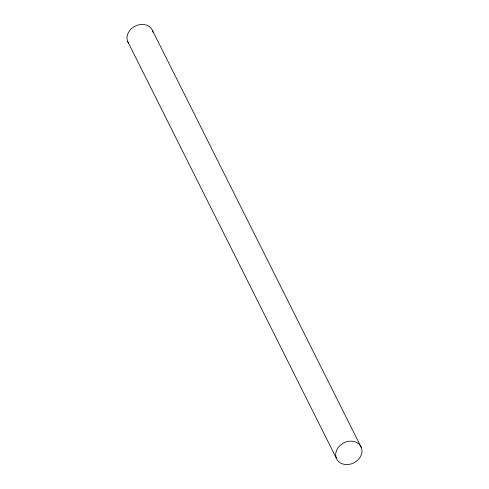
<?xml version="1.0" encoding="UTF-8"?>
<svg xmlns="http://www.w3.org/2000/svg" width="489" height="489" viewBox="0 0 489 489"><rect width="100%" height="100%" fill="white"/><g stroke="black" fill="none" stroke-linecap="round" stroke-linejoin="round"><path stroke-width="0.73" d="M152.715 30.929L361.402 447.667A13.613 11.174 -26.6 0 1 345.961 464.55A13.613 11.174 -26.6 0 1 339.164 446.39A13.613 11.174 -26.6 0 1 361.402 447.667M127.598 41.333L336.285 458.071M128.607 43.283A13.613 11.174 -26.6 0 1 135.82 25.819A13.613 11.174 -26.6 0 1 153.124 32.347"/></g></svg>
